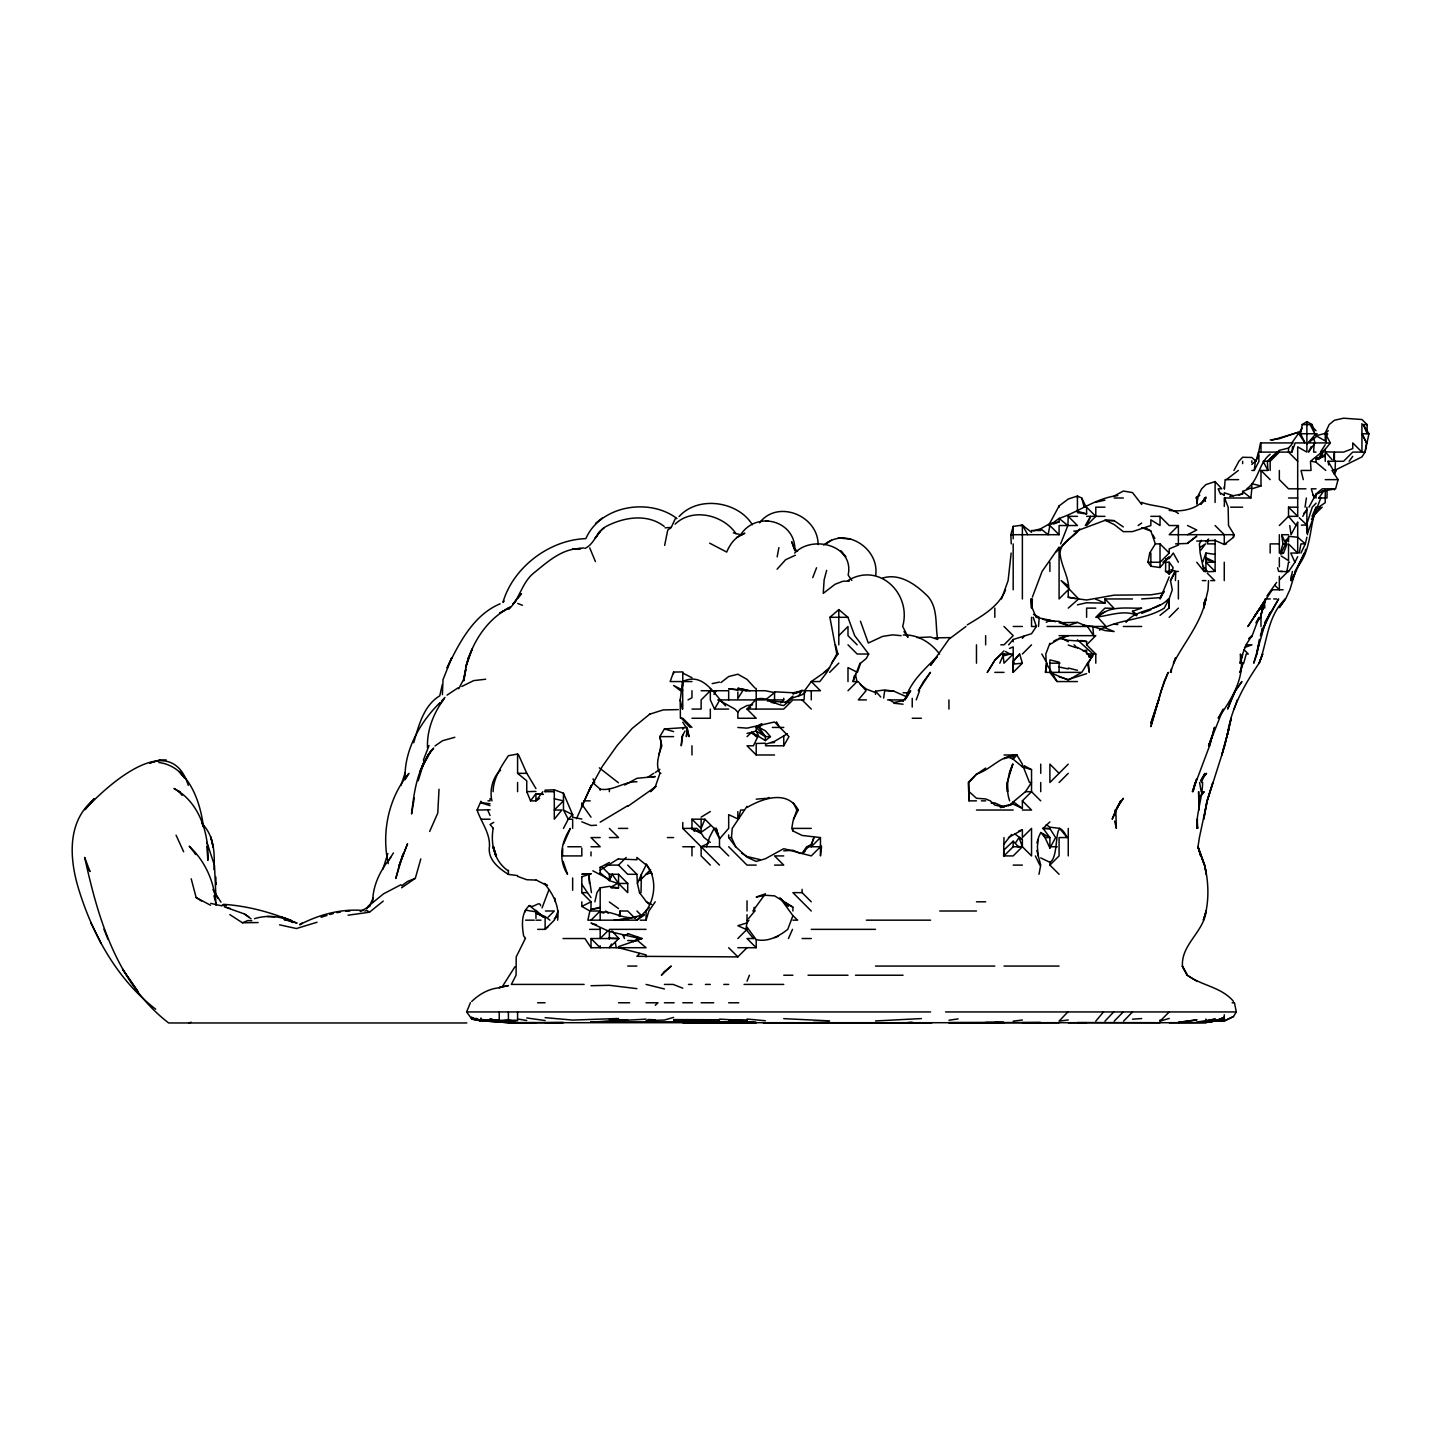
<?xml version="1.0" encoding="UTF-8"?>
<svg xmlns="http://www.w3.org/2000/svg" width="1441" height="1441" viewBox="0 0 1441 1441"><rect width="100%" height="100%" fill="white"/><g stroke="black" fill="none" stroke-linecap="round" stroke-linejoin="round"><path stroke-width="1.5" d="M471.693 1016.968L471.693 1019.165L480.88 1020.84L486.374 1020.804L471.693 1018.823L480.88 1020.804L517.589 1020.21M471.693 1018.823L480.88 1020.75L499.234 1021.129L480.88 1019.544L504.026 1021.129L499.234 1020.39L499.234 1011.942M1049.895 672.371L1049.895 659.888L1059.081 662.158L1059.081 672.371M1049.895 571.411L1049.895 562.242M1077.436 497.992L1077.436 496.028L1068.249 499.036L1059.081 505.935L1048.562 525.533M1150.855 516.346L1160.023 516.346L1160.023 525.533L1150.855 519.841L1150.855 525.533L1132.5 531.603L1123.314 531.675L1114.145 524.506L1104.959 520.165L1114.145 520.651L1123.314 526.938M1145.343 527.73L1150.855 531.009L1155.358 543.887L1149.684 553.056L1147.919 562.242L1160.023 562.242L1169.209 553.056L1169.209 548.877L1178.378 545.094L1178.378 543.887L1178.378 525.533L1169.209 525.533L1160.023 516.346M1215.105 1020.354L1215.105 1019.075L1196.75 1022.119L1224.274 1020.624M1224.274 562.242L1224.274 580.597M1224.274 506.421L1224.598 497.992L1228.146 507.178L1228.525 525.533L1234.162 534.701L1233.46 537.367L1224.274 544.482L1224.274 534.701L1215.105 525.533M1224.274 488.823L1224.274 486.716M1288.524 570.978L1279.338 580.075L1279.338 576.31M1288.524 541.816L1288.524 536.286L1297.693 537.241L1305.33 543.887L1300.971 553.056M1291.929 444.206L1288.524 448.079L1288.524 452.096L1297.693 461.282M1297.693 522.308L1297.693 553.056L1290.776 553.056L1294.919 562.242L1288.524 571.663L1279.338 571.411M1306.879 533.026L1306.879 507.178M1316.047 430.697L1310.139 424.573L1314.75 433.741L1312.157 424.573L1306.879 421.691L1306.879 452.096L1297.693 446.872L1297.693 516.346L1288.524 516.346L1279.338 525.533M1307.455 534.701L1307.455 525.533L1299.224 517.769M1367.113 433.741L1367.131 424.573L1361.943 419.529L1343.588 418.196L1334.402 420.268L1329.178 424.573L1324.873 433.741L1327.755 433.741L1326.08 436.479M1160.023 615.343L1169.029 608.12L1169.083 598.952L1172.308 589.765L1170.488 580.597L1174.811 571.411M1327.053 490.642L1326.999 497.992L1318.515 497.992M976.476 800.854L969.054 800.854L968.298 782.499L976.476 774.051C990.904 769.728 1000.216 755.48 1016.842 754.976L1022.371 764.144L1022.371 766.864L1031.54 769.656L1031.54 791.685L1040.726 800.854M372.787 902.102C372.517 885.603 380.514 870.004 390.763 857.467M1165.535 571.411L1165.733 562.242L1169.209 562.242L1173.136 567.61L1171.983 571.411L1169.209 574.058L1165.535 571.411L1171.983 571.411M1224.508 501.666L1224.598 497.992M562.53 855.918L562.71 848.587M1169.029 608.12L1169.353 598.952M1175.442 580.597L1175.748 571.411L1170.849 569.753M1335.429 461.282L1335.05 470.45L1331.97 470.45L1338.077 479.637L1335.591 488.823L1321.559 491.345M1060.648 543.887L1067.853 525.533L1068.249 516.346L1077.436 516.346M1202.605 782.499C1202.424 797.882 1196.408 812.544 1196.769 828.395L1197.471 819.209M1171.263 672.371L1171.443 668.696M1198.534 791.685L1199.002 810.04L1198.696 791.685M1208.531 580.597L1208.062 589.765L1203.811 608.12L1205.378 598.952M439.019 789.272L437.776 813.048L429.67 831.457M827.674 670.083L811.265 681.593L804.564 690.725L804.078 699.912L792.91 699.912L783.742 709.08L747.032 709.08L756.201 699.227C766.576 695.931 773.997 704.559 783.742 705.55L792.91 697.786L802.097 694.76L805.321 692.076M215.844 894.879L214.511 865.591L206.946 842.409M1031.9 608.12L1032.404 598.952M427.509 747.915C426.734 730.227 433.525 713.061 444.008 699.029M1306.645 528.829L1306.879 524.902L1301.367 525.154M1314.156 442.927L1313.634 452.096L1316.047 452.096M213.988 869.68C214.871 854.153 214.295 836.302 202.749 824.468M646.072 865.104L641.407 874.291L641.011 892.645L639.516 892.645L637.408 883.459L636.904 874.291L627.718 865.104M1321.865 455.77L1322.081 452.096M557.577 920.169C559.829 906.695 552.912 893.348 544.23 883.459L547.58 885.332M985.644 768.071L976.476 774.321L968.856 782.499L969.054 800.854M1224.454 488.823L1225.12 479.637L1238.63 479.637M1081.002 672.371L1045.482 672.371L1046.184 663.184L1057.1 681.557L1077.436 681.557M493.182 828.395C490.372 843.94 494.461 861.898 508.403 870.922M805.159 851.253L802.097 853.522L808.509 846.75L820.451 846.75L811.265 855.918L783.742 848.677L765.387 858.746L756.201 861.43L747.032 857.179L735.685 846.75L731.488 837.563L732.226 828.395L747.032 806.312M747.249 920.169L745.988 929.355L753.427 938.523M1038.475 626.475L1039.267 617.306L1033.467 614.298M1114.577 815.552L1115.082 810.04M1264.027 602.626L1260.983 615.055L1265.612 598.952L1260.983 609.453L1265.991 598.952L1253.814 617.306L1266.027 598.952L1247.888 626.475L1272.277 589.765M1291.478 575.085L1290.956 580.597L1292.379 571.411M725.616 705.874C713.853 694.04 703.352 671.704 682.584 681.557L680.206 699.912L680.404 718.266L682.782 718.266L691.968 727.435M1226.003 497.992L1250.86 497.992L1251.815 488.823L1260.983 485.995L1260.983 470.45L1267.936 470.45L1267.36 461.282L1279.338 450.312L1288.524 448.079M1333.646 459.445L1334.402 452.096L1343.588 452.096L1352.757 448.601L1352.757 442.927L1361.943 452.096L1361.943 423.6M493.092 791.685C493.326 778.176 501.162 766.522 508.403 755.696L517.589 754.039L518.616 754.976L526.812 773.331L535.944 788.569M1251.815 470.45L1254.228 470.45L1255.381 461.282L1258.75 455.842M1254.228 470.45L1258.948 461.282L1258.623 452.096L1291.911 452.096L1292.595 446.602M1260.371 635.661L1270.169 612.389L1264.225 626.475L1253.76 663.184L1256.858 654.016L1258.083 644.829M664.643 545.382L667.741 530.09L671.236 527.424L675.325 518.598L676.892 518.49C649.441 497.505 600.357 505.377 585.857 538.628C549.507 539.781 513.086 567.304 502.945 602.356L504.17 601.149M682.782 734.658L681.251 745.79L681.971 736.621L685.015 731.055M883.639 698.074L884.702 690.725L893.87 691.176L906.731 696.886M1262.064 628.312L1260.983 635.661L1263.631 626.475L1278.617 598.952L1264.568 622.782M1305.042 507.178L1306.375 497.992M1233.46 1001.351C1221.482 987.031 1201.704 985.716 1187.276 975.233L1182.467 966.064C1180.954 944.594 1203.919 931.895 1206.099 911C1209.035 895.834 1208.224 880.073 1204.586 865.104L1206.279 874.291L1204.748 865.104L1197.903 846.75L1200.677 855.918L1197.993 846.75L1199.398 837.563L1207.198 800.854L1212.872 782.499L1206.964 800.854M687.249 727.435L664.427 728.948L659.762 736.621C664.337 748.96 652.881 761.262 659.96 773.331L655.259 786.84L650.575 791.685L655.259 787.182M1207.972 540.213L1207.378 543.887L1215.105 543.887M1328.674 464.957L1328.098 461.282L1343.588 461.282L1352.757 452.096L1365.059 452.096L1368.95 433.741L1361.943 433.741L1366.554 442.927L1365.059 452.096L1361.943 456.923L1334.402 470.505M525.497 938.379L523.623 935.857C521.948 925.626 520.849 913.09 529.333 905.56C532.99 909.145 539.835 900.013 540.645 905.723M414.342 797.738L411.586 813.967C414.053 790.965 417.764 766.018 433.669 748.113L428.031 755.012L421.781 767.945L431.165 750.671L428.391 754.508M1011.168 553.056L1008.106 580.597L1001.531 598.952M1045.482 672.371L1047.031 663.184L1041.807 654.016M619.162 916.404L620.116 911L627.718 911L635.373 918.638M1196.75 504.152L1197.831 497.992L1195.904 497.992L1196.75 496.821M1305.582 549.381L1304.934 553.056L1294.991 571.411M1286.885 571.411L1288.524 562.242L1289.569 562.242M1306.879 421.691L1302.214 424.573L1300.557 433.741L1305.024 442.927L1295.171 442.927L1291.911 452.096M1299.242 553.056L1300.917 543.887L1305.33 543.887L1306.879 537.187M777.167 556.856L778.897 547.544M1007.259 782.499L1007.511 791.685L1007.259 782.499L1012.753 764.144C1007.691 775.582 1005.458 788.803 1009.637 800.854M1038.979 874.291L1040.726 865.104L1036.8 850.424M1003.999 837.563L1003.62 855.918L1013.185 855.918L1022.371 846.75L1022.371 839.527L1014.95 834.033M1204.334 602.626L1205.883 598.952C1201.308 622.764 1184.502 642.038 1173.496 663.184L1175.55 657.69M847.992 690.725L857.161 681.557L853.09 681.557L854.189 676.045M793.216 802.691L796.855 810.04L792.91 821.55L791.775 828.395L792.91 830.935L802.097 835.456L820.451 837.563L820.451 855.918L821.568 846.75L820.451 845.11M1258.623 452.096L1260.515 442.927L1292.595 442.927M464.308 676.784L465.857 669.254L463.75 680.818C466.452 651.908 482.573 621.864 508.745 608.03L499.721 613.109L510.294 606.877M1256.858 654.016L1258.822 644.829M1049.895 865.104L1059.081 855.918L1059.081 837.563L1067.241 837.563C1052.326 810.022 1060.54 857.197 1049.895 862.312L1049.895 865.104L1059.081 874.291M1195.075 782.499L1193.004 791.685L1196.75 778.698L1192.373 791.685L1209.593 745.79L1214.511 727.435L1209.593 745.79M594.881 901.814L596.97 892.645L600.177 887.818L609.363 886.377L618.531 887.998L618.531 874.291L609.363 874.291L601.708 866.635M1206.531 802.691L1203.757 819.209L1207.27 800.854L1224.724 745.79L1231.208 718.266L1227.03 736.621C1230.668 709.314 1243.799 685.412 1259.146 663.184C1267.648 641.263 1267.071 616.568 1285.282 598.952L1279.338 607.58L1285.606 598.952L1289.875 589.765L1295.513 571.411L1291.748 580.597L1304.339 553.056L1297.693 566.691C1311.49 549.219 1309.509 527.064 1316.209 507.178M413.693 742.763C418.683 725.724 423.564 705.604 439.775 695.787L442.261 684.673M1203.541 501.666L1204.442 497.992L1205.433 501.396M1258.533 643.01L1259.452 639.336M400.976 785.399L405.191 772.682M1256.03 461.282L1258.479 452.096M826.666 570.366L824.144 579.786L823.243 593.368L835.06 584.271L843.021 581.209L849.271 581.137M1260.983 615.055L1265.342 598.952L1261.83 611.903M1334.402 474.359L1335.465 470.45M1011.24 543.887L1010.862 534.701L1013.185 526.379L1022.371 525.154L1031.54 532.305L1031.54 530.468L1040.726 530.522L1040.726 528.739L1049.895 523.569L1059.081 521.93L1059.081 518.418C1079.075 511.789 1096.475 497.865 1117.82 495.578M1175.892 657.69L1170.308 672.371M401.607 887.8L415.314 878.326L420.808 858.908M859.989 663.184L853.09 681.557M468.415 657.726L465.659 667.273L472.198 648.972L467.713 659.294M1240.323 672.371L1242.953 663.184L1239.764 672.371M1036.89 843.075L1037.97 839.401M1203.757 604.463L1204.838 600.789M706.666 846.75L709.386 837.563L714.088 828.395L716.249 828.395L719.491 838.95L719.491 846.75L728.678 855.918M1280.22 553.056L1282.958 543.887L1281.697 534.701L1288.524 534.701M382.856 869.283L387.827 853.576M640.236 920.169L646.072 920.169L648.882 911L655.259 901.814M418.214 780.752L422.897 765.621M747.032 733.379L751.626 732.352L757.822 736.621L753.427 745.79L747.032 745.79L756.201 754.976L774.556 754.976M1211.773 736.621L1208.639 745.79L1223.211 709.08L1218.185 718.266C1231.262 699.479 1245.402 678.207 1240.449 654.016L1240.449 663.184L1242.628 654.412L1239.926 663.184L1243.745 663.184L1246.231 654.016L1248.266 654.016L1244.033 649.639M658.735 754.976L661.851 745.79L659.762 736.621L673.613 736.621M999.784 663.184L1003.999 653.475M1203.956 604.463L1205.883 598.952M1202.695 562.242L1205.919 553.056L1215.105 554.371M1234.072 709.08L1237.315 699.912M811.265 844.93L813.931 837.563L811.265 844.93L806.6 846.75L802.097 853.522M682.782 685.844L682.782 671.92L673.613 672.064L670.155 681.557L691.968 681.557M916.224 699.912L919.574 690.725M549.003 889.565L542.05 907.92M1242.628 654.016L1246.015 644.829L1251.815 635.823M1201.452 782.499L1204.892 773.331L1200.641 780.662M1208.603 745.79L1212.043 736.621M1280.743 554.209L1283.517 553.056L1287.047 543.887M423.366 760.146L429.04 745.483M812.742 577.607L816.543 567.754M905.236 699.912C909.973 681.647 924.708 669.489 937.136 656.43M1009.33 773.331L1012.969 764.144M1320.767 497.992L1307.653 532.864M747.032 981.177L749.41 975.233M508.799 609.273C520.165 598.591 521.912 581.732 534.791 572.203C547.994 561.468 562.692 548.192 580.795 548.643L572.347 549.237L583.839 547.922M490.048 803.79L481.906 802.691L480.88 801.412L477.097 810.04C481.456 823.063 491.201 834.123 489.22 848.857C488.895 860.691 499.433 868.707 508.403 874.399L517.571 875.588M704.919 819.209L701.137 828.395L691.968 819.209L704.919 819.209L714.088 828.395L718.933 837.563L716.249 828.395M1289.749 525.533L1291.046 534.701L1297.693 522.218M369.833 905.164L373.255 897.797M576.508 818.722L591.422 785.255L581.534 806.726M558.153 911L554.299 920.169L545.112 929.355L537.655 929.355M1049.895 643.226L1045.824 654.016L1046.112 661.365M1251.815 636.634L1251.815 635.661L1248.753 638.723L1251.815 636.634L1259.056 617.306L1255.994 622.818M471.009 1017.958L466.614 1011.942L470.396 1002.774M637.408 883.459L641.407 874.291M563.467 844.174L570.402 828.395C561.179 842.138 557.973 859.665 567.538 874.291L563.107 861.43M1312.012 516.346L1316.029 507.178M1040.726 832.538L1045.067 837.563L1049.895 837.563L1043.086 828.395L1049.895 828.611L1055.623 837.563L1049.895 848.047L1049.895 837.563L1040.726 832.538L1038.493 837.563L1037.394 846.75L1038.24 855.918M788.443 938.523L792.514 929.355M804.564 690.725L820.451 690.725L811.265 681.593L819.839 681.557L826.9 672.371L836.789 654.016L829.89 617.306L838.806 609.597L847.92 617.306L854.693 635.661L868.689 654.016L866.347 658.393L860.637 663.184L857.395 672.371L847.992 667.579L847.992 681.557M612.209 874.291L609.363 880.613L617.901 883.459L627.718 883.459L627.718 892.645L618.531 883.459L612.209 874.291L609.363 879.442L592.845 870.814M1032.386 597.114L1042.077 571.411L1059.081 547.094M387.809 861.754L393.447 852.91M779.887 897.725L792.91 915.665L787.777 929.355C778.897 936.326 767.837 942.288 756.201 939.622L747.032 927.211M1308.968 507.178L1316.047 493.939L1322.208 488.823L1334.402 488.823L1334.402 489.904M1311.256 446.602L1308.518 452.096L1315.111 442.927L1313.273 437.416M1294.919 562.242L1297.693 556.694M1095.79 663.184L1095.79 654.016L1093.035 654.016L1088.423 663.184L1089.252 672.371L1087.559 663.184L1093.017 655.547M1281.229 553.056L1288.524 537.691L1285.3 540.789M1196.949 497.992L1201.65 488.823L1205.919 484.59L1215.105 481.582L1221.734 488.823L1218.149 488.823L1220.617 494.317M1005.584 589.765C998.883 606.697 982.06 615.937 967.289 624.872M458.742 688.78L464.524 677.612M588.649 791.289L602.446 766.216L617.09 745.555L632.077 728.516L649.981 713.979M1169.209 576.85L1160.059 598.952L1163.896 591.603M1169.083 598.952L1164.292 608.12C1144.748 620.296 1119.711 618.765 1099.465 630.077M563.467 828.395L568.258 819.209L572.653 814.453L572.653 817.263L581.822 819.064M1201.344 540.213L1199.398 543.887L1200.137 553.056L1204.082 571.411L1205.919 571.411M793.397 819.209L798.296 810.04C787.398 789.506 762.577 798.422 747.032 807.446M1233.946 470.45L1238.882 461.282L1242.628 457.265L1251.815 457.481L1256.048 461.282M646.072 911C655.745 897.401 656.844 877.227 646.072 863.952L652.179 874.291M765.387 745.79L783.742 745.79L788.984 736.621L774.556 721.995L747.032 728.137L737.846 727.471M728.678 709.08L714.538 709.08L719.491 700.434L734.874 709.08L737.846 712.178L737.846 718.266L756.201 718.266L747.032 709.08L750.707 707.225M1170.488 580.597L1175.748 571.411L1178.378 571.411M611.506 944.035L609.363 947.71L618.91 938.523L611.903 930.886M1085.289 525.533L1090.639 516.346L1086.604 525.533L1095.79 516.346L1095.79 507.178L1104.959 507.178M1318.101 459.445L1322.388 452.096M1302.79 516.346L1306.879 509.394M713.979 694.4L716.159 690.725M906.317 698.074L910.676 690.725L903.057 701.245M1320.028 507.178L1311.436 519.318M1276.618 582.434L1266.963 595.89M1163.878 591.35L1160.023 597.655L1141.668 598.952M1334.402 473.675L1336.383 470.45M1205.919 1019.003L1205.919 1021.039L1224.274 1021.021L1233.46 1016.553L1236.288 1011.942L1234.469 1002.774M664.193 526.379C647.099 513.176 623.395 517.211 605.544 526.74C596.34 531.873 594.683 544.014 584.974 548.409M1087.559 663.184L1081.831 672.371L1068.249 680.062L1049.895 672.479L1057.1 681.557M742.745 690.725L737.846 698.543L737.846 691.932M1293.063 442.927L1291.802 442.927L1302.268 428.247M502.405 986.509L514.887 966.821M720.932 682.584L728.678 676.55L737.846 674.208L747.032 679.377L754.976 688.041M1320.46 452.096L1325.234 444.765M798.422 696.201L802.097 690.635L805.771 690.671M1008.592 805.807L1025.47 791.685L1031.54 782.499L1029.468 782.499L1023.146 766.414M1033.215 617.306L1036.349 626.475L1031.54 633.716L1013.185 639.498L1008.646 644.829M1015.527 842.859L1019.039 837.563L1020.264 837.563M1079.723 528.937C1074.031 537.943 1061.044 540.717 1060.018 553.056C1061.008 565.881 1069.078 576.976 1068.79 590.18M1003.999 844.066L1011.6 834.429M1256.444 622.818L1260.173 617.306M524.848 912.135L525.028 911M1318.263 459.445L1323.288 452.096M831.601 663.184L837.923 654.016L835.474 644.829M1318.875 497.992L1323.955 490.679M1117.441 806.69L1123.314 798.296L1115.802 810.04L1112.182 819.209L1120.684 800.854L1115.802 810.04L1116.343 828.395L1114.65 821.046M682.782 729.218L684.043 727.435M1201.019 503.792L1205.919 497.019M366.446 908.767L369.112 905.326M1088.928 657.15L1091.233 654.016L1086.604 654.016L1086.604 650.215L1082.93 650.792M1200.965 549.994L1205.487 543.887L1200.245 547.274M1349.1 461.282L1352.757 456.347M530.54 800.854L535.944 793.613L543.275 794.387L535.944 793.739L535.944 800.854L530.54 800.854L526.758 791.649L526.758 780.824L517.589 773.331L517.589 754.039M1306.321 525.533L1312.265 507.178L1316.047 503.251M542.861 791.685L535.944 800.854L539.618 798.35M1200.749 780.968L1206.567 773.331L1202.406 777.924M646.072 929.355L609.363 929.355L609.363 938.83L609.363 937.731M937.244 656.772L930.58 665.274L948.935 639.21L965.938 626.475M1199.29 797.81L1204.136 791.685L1199.2 797.81M84.947 809.572L94.241 798.692L84.947 809.572C106.742 785.795 170.164 727.885 188.285 785.327M737.846 712.178L740.332 709.08L747.032 705.532L752.544 704.883M1201.037 504.116L1205.955 497.992C1197.093 509.285 1182.755 512.041 1169.209 510.402M1303.276 479.637L1301.043 470.45L1311.058 470.45L1310.463 461.282L1325.234 449.286L1330.367 442.927L1325.234 433.399L1316.047 435.722L1325.234 440.946L1325.234 433.399M1126.033 622.332C1135.958 608.732 1156.943 611.668 1168.417 598.952M748.509 918.638L754.796 911L754.057 907.326M517.841 598.087L521.498 593.638L512.78 604.157L515.932 601.113M1095.79 1021.129L1103.482 1011.942M1022.371 638.291L1024.587 635.661M1003.999 754.976L1016.842 754.976L1013.185 759.227L1007.673 756.867M1019.634 654.016L1013.185 661.509L1013.185 672.371L1022.371 663.184L1019.634 654.016L1013.185 661.257L1013.185 672.371M719.491 838.95L728.678 828.395L728.678 814.633L738.44 819.209L740.62 810.04L743.628 810.04M1316.047 433.741L1306.879 444.008L1316.047 436.893M368.175 906.371L383.486 893.852L400.94 884.72M777.095 569.213L785.579 559.756L795.378 555.217M441.919 700.758L444.981 697.408M439.001 704.667L443.126 700.2M581.822 901.814L581.822 906.407L589.873 911L587.856 920.169L636.904 920.169L649.134 907.56M1205.919 541.888L1208.603 539.006M92.584 800.602C66.538 822.865 69.654 860.223 78.859 889.745C92.908 935.299 117.442 979.754 155.7 1009.186M1104.959 1021.183L1113.713 1011.942M1067.835 1011.942L1059.081 1021.129L1068.249 1019.958M736.585 537.529L744.871 533.224C735.973 536.214 730.173 543.581 726.714 552.083L709.656 543.149M1123.584 1021.129L1132.5 1011.942M1246.807 488.823C1259.002 480.159 1258.659 463.047 1270.169 454.239M740.566 534.863C756.543 510.168 795.936 520.381 794.91 550.768L791.757 541.762L794.243 548.535L797.557 551.399M639.948 880.451L650.666 869.788M1003.999 650.864L994.83 660.212L987.337 672.371L994.83 660.212L1001.513 654.016M1114.145 1021.183L1123.241 1011.942M829.151 1022.353L813.499 1022.426M1160.023 1019.976L1160.095 1021.129L1169.209 1011.942M639.75 953.456L636.904 956.32L737.846 956.878L747.032 947.71M500.549 770.269C492.156 777.528 489.472 791.469 491.957 800.854M548.174 917.106L554.299 911L545.473 911M838.806 635.661L847.992 626.475L847.992 635.661L857.161 644.829M606.085 865.104L618.531 865.104L626.187 857.449M780.68 702.956L783.742 699.912L783.742 698.201M829.638 672.371L838.806 663.184M591.008 920.169L600.177 911L591.008 911L591.008 901.814L581.822 892.645L581.822 876.903M646.072 874.453L649.134 871.229M607.832 930.886L600.177 938.523L600.177 928.364M811.265 846.75L820.451 837.563M737.846 938.523L747.032 929.355M1022.371 654.016L1031.54 644.829M1178.378 525.533L1169.209 534.701L1234.162 534.701M1095.79 654.016L1086.604 644.829L1095.79 635.661L1059.081 635.661M1267.936 470.45L1263.109 461.282L1270.169 461.282L1279.338 452.096M1325.234 433.741L1328.296 430.697M1169.209 617.306L1178.378 608.12M1000.342 806.78L1013.185 804.096L1022.371 808.455L1022.371 800.854L1031.54 791.685L1025.47 791.685M1068.249 764.144L1049.895 782.499L1049.895 764.144L1059.081 773.331M1059.081 782.499L1068.249 773.331M1018.697 831.025L1022.371 829.818L1022.371 837.563L1031.54 828.395L1031.54 855.918L1022.371 846.75L1013.185 846.75L1003.999 855.918L1003.999 849.92L1013.185 841.202L1018.535 846.75M1257.921 620.369L1260.983 617.306M1147.919 562.242L1150.855 566.259L1160.023 567.52L1169.209 556.91L1162.941 562.242M679.107 516.544C697.984 495.344 737.954 501.108 752.328 524.722M1043.086 828.395L1049.895 821.874M1316.047 512.978L1322.208 507.178M759.551 522.831C777.672 499.018 818.146 515.626 818.11 544.626M1303.727 513.392L1306.879 510.456M762.235 724.499L759.101 727.435L756.201 727.435L765.387 736.621L765.387 740.584L758.939 736.621L756.201 730.983L756.201 726.75L761.713 723.652M747.032 736.621L751.626 732.352L756.201 730.983L765.387 736.621L770.449 736.621L765.387 730.821L759.101 727.435L765.387 736.621M655.259 1005.296L657.979 1002.774L646.072 1002.774M1270.169 458.742L1277.302 452.096M748.942 920.169L747.032 922.888L737.846 925.698L745.988 929.355M808.509 846.75L811.265 844.228M598.375 533.026L604.085 527.838M548.174 926.581L545.112 929.355L545.112 916.944M675.127 524.146C692.346 507.394 723.22 514.743 735.991 533.674M1199.777 495.236L1196.696 497.992L1196.75 503.269M1251.815 464.47L1255.381 461.282M624.728 785.057L636.904 778.32L655.259 776.555L651.584 777.329M1068.249 608.12L1078.625 598.952L1086.604 600.014L1114.145 595.151L1150.855 594.827L1163.698 592.737M439.937 702.686C419.763 722.517 403.822 750.797 405.101 779.671L408.92 773.385C388.368 797.81 381.397 832.736 388.223 863.627M1226.345 479.637L1238.359 470.45M471.693 1001.495C479.385 994.038 489.31 988.382 500.153 987.733M1056.181 551.813L1077.436 530.972L1073.761 531.117M1285.3 541.132L1288.524 538.376M785.273 702.614L792.91 696.093M554.299 918.908L557.361 916.314M824 672.371L829.638 667.615M447.034 695.12L458.04 687.843M348.074 915.215L369.454 912.225L383.252 901.075M595.529 523.407L602.284 518.021M774.556 699.912L774.556 692.653L765.387 699.912L717.708 699.912M765.387 740.584L770.449 736.621M656.105 786.444L627.718 806.402M1132.5 598.952L1104.959 598.952L1114.145 608.372L1104.959 608.12L1095.79 617.306L1097.772 617.306C1109.246 605.004 1126.7 608.642 1141.668 608.12L1132.5 611.272L1136.373 615.793M1013.185 664.139L1022.371 663.184M1187.564 543.095L1196.75 536.142L1187.564 543.455L1175.604 543.887M401.715 885.765L407.479 881.478L415.314 878.326M1050.993 524.344L1059.081 518.418L1067.853 525.533M794.657 553.092C812.4 534.503 854.459 545.238 848.155 575.049L851.847 580.489M655.259 772.556L659.834 769.296M682.782 822.469L682.782 828.395L696.868 828.395L701.137 832.322L710.323 825.837M1138.102 525.533L1141.668 523.047M435.002 745.97L442.531 740.728L454.834 737.288M636.904 920.169L644.235 915.125M647.603 777.438L653.692 773.331M600.177 870.112L618.531 858.692M765.387 744.331L774.556 741.322L787.416 733.757M831.493 540.177L825.567 543.941C846.858 527.028 879.46 549.093 875.696 575.211M461.804 686.474L473.693 680.602L485.671 679.233M1325.234 454.708L1317.885 459.373L1325.234 454.924L1316.047 458.778L1325.234 456.149M360.196 911.541L369.995 906.155M701.137 817.155L710.323 811.517M633.229 941.766L638.039 938.523L636.904 936.704L627.718 933.552M1022.371 829.818L1008.412 837.563M1099.465 615.109L1104.959 611.777M1049.895 644.451L1059.081 638.957L1068.249 635.661L1059.081 638.273L1068.249 640.326L1086.604 641.497L1086.604 644.829M823.586 545.004L828.395 542.176M600.177 822.163L627.718 805.699M493.723 822.379L490.048 824.486L493.38 828.395M1046.22 622.296L1049.895 620.206L1055.406 621.683M299.656 924.672L302.322 923.195L299.854 924.618C319.037 914.585 341.769 908.406 363.474 910.55M608.732 938.523L618.91 938.523L609.363 938.181M688.005 699.912L691.968 697.75L691.968 690.725M1114.145 496.028L1123.314 491.039L1132.5 492.588L1141.668 504.422L1141.668 502.405C1153.845 506.926 1167.066 505.593 1178.378 513.5M611.002 887.044L617.577 883.459M600.177 867.41L609.363 862.438M1053.569 641.245L1057.244 639.264M636.904 936.596L642.02 938.523L618.531 946.629L618.531 947.71L646.072 954.897L646.072 956.878M1316.047 508.961L1325.234 502.693L1325.234 490.642M1187.564 534.701L1196.75 530.018L1187.564 525.533M581.822 906.407L591.008 901.814M624.043 935.857L627.718 934.092M1316.047 494.461L1325.234 490.066M1224.274 1020.948L1233.46 1016.553M710.323 865.104L701.137 855.918L701.137 846.75L708.486 843.273M1152.872 608.12L1160.023 604.788M1016.842 754.976L1003.999 758.723M649.513 714.25L663.148 709.927L678.315 709.602M500.135 603.797C473.387 614.965 459.121 643.1 447.088 667.885L451.808 657.582L443.035 679.594L442.387 694.616M1009.511 648.432L1013.185 646.901L1013.185 661.509L1014.428 663.184M1238.954 495.128L1242.628 493.849L1242.628 491.417L1251.815 487.688L1251.815 483.69L1260.983 485.995M229.839 914.603L242.412 922.762L247.852 920.565L251.815 920.763M802.097 690.239L792.91 693.841L800.259 691.86M765.387 798.908L769.062 797.467M636.904 781.779C624.025 781.346 613.254 791.361 600.177 789.164L592.593 782.499M1141.668 613.344L1150.855 609.831M848.083 580.471C879.334 561.666 911.865 594.034 902.678 626.403L908.01 637.084M1053.263 524.092L1059.081 521.93M774.556 937.677L778.23 936.344M1244.52 647.513L1252.031 644.829L1246.393 644.829M189.077 1022.966L191.185 1022.209M1077.436 622.404L1059.081 622.674L1068.249 625.574L1077.436 622.404L1087.451 626.475L1093.593 635.661L1092.818 626.475L1082.93 625.142M254.481 918.674C266.819 914.837 281.716 915.828 292.865 922.582M1059.081 676.838L1068.249 679.522L1086.604 673.649M364.861 911.09L366.879 910.424L369.454 912.225M581.822 876.74L591.008 873.786L581.822 874.219L591.008 873.876M627.718 918.872L614.208 920.169L627.718 918.872L644.235 914.441M1272.007 440.171L1297.693 432.498M321.055 917.269L326.981 915.431M317.038 922.24L296.414 928.544L279.554 924.834M646.072 874.291L651.584 872.652M1160.095 1021.129L1169.209 1018.445M1033.377 530.882L1040.726 528.739L1048.129 534.701L1049.895 525.533L1059.081 534.701L1059.081 525.533L1077.436 525.533L1068.249 516.346M160.401 759.947L149.738 763.028L160.401 759.947L166.165 759.929M1077.436 530.666L1104.959 520.363L1114.145 520.651M673.613 1017.382L664.427 1020.03L646.072 1020.678M642.02 938.523L636.904 939.964L646.072 947.71L591.008 947.71L584.92 938.523L563.053 938.523M1003.999 655.763L1010.267 654.016M329.701 914.495L333.285 913.576M1020.264 525.533L1023.434 525.533M1077.436 604.842L1086.604 602.752L1104.959 603.149L1104.959 598.952M1095.79 502.207L1104.959 500.153M600.177 907.344L591.008 909.379L600.177 908.01M1205.919 1021.039L1215.105 1019.075M882.45 578.129C898.211 573.086 913.54 582.885 924.618 593.278C938.938 605.076 934.813 623.701 937.713 639.498M712.16 683.61L719.491 682.097M1097.628 616.982C1110.2 615.271 1123.836 610.011 1136.174 614.929M903.057 700.74L893.87 702.506L889.511 699.912M1229.785 496.461L1242.628 493.849M1207.756 1022.083L1213.268 1021.111M486.374 1020.138L480.88 1020.876L471.693 1017.958L480.88 1020.84L490.048 1020.156L480.88 1020.714L508.403 1022.696L1196.75 1022.714L1205.919 1022.606L1224.274 1018.913L1224.274 1014.734M336.87 912.657L340.454 912.099M1207.756 1022.119L1215.105 1020.967L1207.756 1021.093L1215.105 1021.039L1224.274 1017.292L1215.105 1021.093L1205.919 1021.957L1224.274 1020.426L1216.925 1020.858M1215.105 1020.967L1205.919 1022.408L1224.274 1018.913L1224.274 1020.985M917.215 637.588L930.436 636.994L937.082 639.246M800.259 691.644L792.91 692.761L774.556 691.788M1301.367 431.147L1279.338 438.694L1270.169 439.937M948.935 1020.246L958.121 1018.877M875.516 694.382L875.516 691.194L884.702 689.951L893.87 691.176M1000.342 807.626L1013.185 804.096L1013.185 801.7L1022.371 808.455M646.072 1019.129L618.531 1020.732M1196.75 541.077L1215.105 540.447L1224.274 544.482M1013.185 1021.147L1022.371 1019.994M921.411 1018.571L875.516 1020.948M636.904 916.782C624.151 920.763 612.965 910.244 600.177 912.153L603.851 913.072M545.112 1017.652L572.653 1020.084L618.531 1018.481M480.88 801.412L481.906 802.691M525.551 910.19L535.944 911.793L545.112 917.485L535.944 913.018L545.112 916.53L549.904 920.169M756.201 799.179L765.387 798.386M770.899 742.799L774.556 742.511M765.711 521.03L768.269 520.849M935.137 637.877L950.267 637.606M991.156 803.159L994.83 802.889L1003.999 807.122L994.83 805.105L990.309 800.854L985.644 798.944L976.476 798.278L969.163 791.685M490.048 1020.156L480.88 1020.84L472.414 1017.796M1132.5 1019.183L1141.668 1018.535M665.021 527.82L671.236 527.424M783.742 850.856L792.91 850.262L800.259 853.45M591.008 985.716L609.363 985.302L636.904 988.652M912.837 1022.371L902.588 1022.966L911.342 1022.426M596.52 825.207L591.008 825.513L581.822 821.802M345.822 911.252L349.947 911.018M499.234 1020.354L490.048 1020.858L517.589 1020.732M673.613 1020.786L719.491 1020.624M490.048 809.806L477.097 810.04M621.918 1020.948L591.008 1021.903L719.491 1021.813M1207.756 571.753L1215.105 571.411L1215.105 539.745M1165.697 558.712L1169.209 558.55L1173.298 553.056L1178.378 562.242M728.678 1020.12L747.032 1020.156M563.467 793.234L563.467 810.04L572.653 814.741L563.467 793.234L554.299 789.794L545.112 790.154L545.112 791.685M618.531 859.016L636.904 859.737L636.904 857.485L646.072 864.888M765.387 743.232L756.201 743.484L756.201 754.976M526.758 791.649L535.944 791.397M796.315 1022.966L798.512 1022.894M747.032 1020.66L719.491 1019.129M242.412 922.762L258.173 922.546M1205.919 1022.606L1169.209 1022.732M710.323 1022.389L682.782 1022.66L747.032 1022.624L710.323 1022.389L737.846 1022.534M1003.999 1022.678L948.935 1022.678L1003.999 1022.606L985.644 1022.588L1003.999 1022.606L994.83 1022.426M490.048 1019.075L499.234 1020.84L508.403 1020.084L514.833 1021.129L499.234 1020.84L490.048 1019.075L490.048 1020.39L480.88 1020.732L508.403 1022.714L563.467 1022.552L545.112 1022.696M1022.371 1022.624L1040.726 1022.552L948.935 1022.678M1068.249 1022.75L1086.604 1022.678M508.403 1022.696L535.944 1022.696M1040.726 1022.75L1059.081 1022.732M1302.214 424.573L1312.157 424.573M1366.356 431.904L1363.33 424.573L1367.131 424.573M1297.693 433.741L1317.2 433.741M1309.473 442.927L1330.367 442.927M1366.554 442.927L1361.943 433.741M1325.234 479.637L1338.077 479.637M1305.942 488.823L1288.524 488.823L1279.338 479.637L1279.338 470.45M1316.047 488.823L1311.292 488.823L1314.066 497.992M1114.145 497.992L1123.314 497.992M1224.274 497.992L1225.246 497.992M1288.524 497.992L1297.693 497.992M1230.596 507.178L1242.628 507.178M1296.324 525.533L1288.524 516.346L1288.524 507.178L1297.693 507.178M1086.604 516.346L1104.959 516.346M1010.862 534.701L1059.081 534.701M1155.358 543.887L1160.023 543.887L1169.209 553.056M1224.274 543.887L1226.507 543.887M1279.338 543.887L1270.169 543.887L1270.169 553.056M1282.958 543.887L1285.822 543.887L1281.697 534.701M1149.684 553.056L1150.855 553.056L1150.855 566.259M1280.833 553.056L1283.517 553.056M1205.919 557.631L1215.105 562.242L1205.919 562.242L1215.105 571.411M1280.473 571.411L1282.22 571.411M1202.37 580.597L1205.919 580.597M1210.71 580.597L1214.727 580.597L1207.396 573.302M1271.953 589.765L1283.102 589.765M1265.774 598.952L1270.278 598.952M1273.682 598.952L1276.672 598.952M1095.79 608.12L1086.604 608.12L1086.604 617.306M829.89 617.306L847.92 617.306M1013.185 626.475L1022.371 626.475M1036.349 626.475L1031.54 626.475L1031.54 617.306M1047.085 626.475L1106.112 626.475L1097.772 617.306M1123.314 626.475L1141.668 626.475M1000.811 644.829L1003.999 644.829L1013.185 635.661L1003.999 626.475M836.789 654.016L837.923 654.016M868.689 654.016L857.161 654.016L847.992 644.829M1003.999 654.016L1009.511 654.016M1049.895 663.184L1060 663.184M994.83 672.371L1003.999 672.371M680.512 690.725L673.613 685.484L682.782 690.149M701.137 690.725L728.678 690.725L728.678 699.912M767.224 699.912L783.742 699.912M866.347 699.912L858.332 699.912L866.041 690.725L858.206 681.557M887.566 699.912L903.057 699.912M691.968 709.08L701.137 709.08L701.137 699.912L710.323 690.725L710.323 699.912L714.538 709.08M691.968 718.266L710.323 718.266L710.323 709.08M912.225 718.266L921.411 718.266M772.376 727.435L783.742 727.435M757.822 736.621L756.201 736.621L751.626 732.352M517.589 773.331L526.812 773.331M659.96 773.331L660.933 773.331M544.914 791.685L554.299 791.685M1202.875 791.685L1201.182 791.685L1199.578 782.499M487.977 800.854L490.048 800.854L490.048 798.62M583.929 800.854L590.216 800.854M981.411 800.854L985.644 800.854M796.855 810.04L798.296 810.04M976.476 810.04L1013.185 810.04M1022.371 810.04L1031.54 810.04L1022.371 800.854M481.51 819.209L490.048 819.209M618.531 828.395L627.718 828.395M811.265 828.395L792.91 828.395L792.91 830.935M600.177 837.563L591.008 837.563L600.177 846.75L591.008 846.75M609.363 837.563L618.531 837.563L609.363 828.395M667.381 837.563L673.613 837.563M728.678 834.915L728.678 837.563L731.488 837.563M567.79 846.75L581.083 846.75M682.782 846.75L694.616 846.75M701.137 846.75L719.491 846.75M1049.895 846.75L1057.244 846.75M562.098 855.918L581.822 855.918L581.822 848.101M783.742 855.918L774.556 855.918L783.742 865.104L774.556 865.104M756.201 865.104L747.032 865.104L728.678 846.75M1013.185 865.104L1022.371 865.104M636.904 874.291L627.718 874.291L618.531 865.104M581.822 892.645L587.442 892.645L591.008 897.581M811.265 901.814L802.097 892.645L792.91 892.645L811.265 911M976.476 901.814L985.644 901.814M754.796 911L752.886 911L765.387 893.78L756.201 897.077L765.387 895.275L774.556 895.87L792.91 907.164L792.91 911M939.766 911L976.476 911M525.641 920.169L534.269 920.169M535.944 920.169L540.987 920.169M792.91 920.169L797.63 920.169L792.91 915.665M866.347 920.169L930.58 920.169M589.621 929.355L600.177 929.355M811.265 929.355L875.516 929.355M525.335 938.523L516.22 956.878L516.076 975.233L511.339 984.419L584.127 984.419M591.008 947.71L591.008 938.523L609.363 938.523M754.364 938.523L747.032 938.523L756.201 947.71L737.846 947.71M802.097 938.523L811.265 938.523M627.718 966.064L636.904 966.064M875.516 966.064L994.83 966.064M1003.999 966.064L1059.081 966.064M783.742 975.233L792.91 975.233M808.041 975.233L847.992 975.233M855.468 975.233L903.057 975.233M664.427 984.419L673.127 984.419L682.782 988.184M688.474 984.419L691.968 984.419M705.406 984.419L710.323 984.419M723.796 984.419L728.678 984.419M744.06 984.419L783.742 984.419M537.637 1002.774L545.112 1002.774M618.531 1002.774L629.663 1002.774M664.427 1002.774L674.1 1002.774M682.782 1002.774L692.455 1002.774M701.137 1002.774L713.691 1002.774M728.678 1002.774L738.747 1002.774M1232.145 1002.774L1233.874 1002.774M466.614 1011.942L930.58 1011.942M945.566 1011.942L1236.288 1011.942M1077.436 1022.57L1160.023 1022.732M466.794 1022.966L168.651 1022.966C116.775 983.104 98.042 918.331 84.677 857.395L89.972 871.589L88.964 869.373M763.244 1022.966L931.715 1022.966M719.491 1019.76L673.613 1019.598M691.968 1022.642L737.846 1022.696M611.2 887.944L618.531 887.998M701.137 1021.777L756.201 1022.498L728.678 1022.173M627.718 940.559L636.904 940.685M829.638 1020.876L783.742 1018.643M903.057 692.761L909.163 692.887M737.846 1022.317L756.201 1022.66L700.308 1021.291M609.363 1019.508L627.718 1019.922M903.255 635.013C917.791 634.202 931.066 642.794 939.604 654.052M1042.545 828.431L1049.895 828.611M535.944 880.073L526.758 879.731L517.589 876.362M647.91 1019.526L655.259 1019.814M1016.86 846.515L1022.371 846.75L1019.039 837.563L1022.371 839.527M767.224 700.956L788.839 702.415M223.517 904.336C248.518 905.975 273.196 912.837 296.107 922.852M765.387 1020.75L747.032 1019.039M274.727 916.908L267.125 916.476M545.112 1020.552L526.758 1017.94M901.111 635.679L892.645 634.851L882.558 636.418L868.311 643.046L860.457 621.233M850.82 539.204L838.374 537.907M893.87 703.244L903.057 704.199M737.846 689.879L728.678 688.852L747.032 690.617M759.875 859.557L747.032 856.53L741.521 853.09M1059.982 828.395L1049.895 827.188L1046.22 824.63M745.195 690.725L765.387 690.725L774.556 692.653M1095.79 516.346L1086.604 507.178L1086.604 513.897L1077.436 512.69L1077.436 496.028L1081.705 497.992L1086.208 507.178L1084.154 507.178L1081.705 497.992M285.912 919.808L288.56 920.205L284.147 919.574L297.134 923.051M1114.145 624.061L1117.82 624.619M1009.511 756.111L1013.185 756.669L1013.185 759.227L1022.371 766.864M1059.081 547.544L1059.081 598.952L1068.249 589.765L1068.249 597.276L1078.625 598.952L1061.116 580.597L1068.249 585.785M526.758 1020.498L517.589 1018.985L517.589 1011.942M664.427 988.958L646.072 984.419M1068.249 668.048L1077.436 670.281M1081.11 640.488L1086.604 641.497M1068.249 597.276L1075.598 598.609M749.932 690.725L737.846 688.24L747.032 690.167M1059.081 666.985L1068.249 668.948M210.71 903.363L221.95 905.921M158.816 762.505C187.96 766.036 200.389 801.016 203.415 826.846L201.794 822.559L203.703 825.729M1092.818 626.475L1104.959 630.564L1114.145 631.554L1104.959 627.844M554.299 798.782L563.467 800.854L554.299 810.04L561.792 810.04L554.299 819.209L554.299 789.794M222.256 904.858L226.525 905.849M1311.724 461.282L1316.047 462.291L1325.81 470.45M733.343 532.936L741.809 534.989M770.899 702.253L774.556 703.172M1042.545 619.234L1049.895 621.071L1059.081 621.287L1068.249 625.574M224.238 906.803L244.376 913.936L251.076 918.872M227.57 907.722L230.272 908.478M664.427 728.948L673.613 731.614M1077.436 511.213L1086.604 513.897M1032.296 608.12L1036.079 617.306L1049.895 620.206M1205.919 559.378L1215.105 562.242M480.88 802.781L490.048 805.645M596.52 924.816L591.008 923.105L609.363 931.516L639.624 938.523M1233.46 495.812L1224.274 492.804L1224.274 495.506L1221.211 493.29M875.516 692.617L866.347 689.086L860.223 684.367M1068.249 645.01L1075.598 647.567M1141.668 527.64L1150.855 531.009M284.958 918.223L291.821 920.781L281.445 916.908M750.707 732.857L756.201 734.928M517.751 603.455L522.399 605.292M1095.79 599.15L1104.959 603.149M525.731 909.631L526.758 910.1M690.923 828.395L701.137 833.168L704.109 837.563L710.323 842.409M792.91 907.164L783.742 901.814L788.335 906.407M1040.726 857.899L1049.895 862.312M639.516 892.645L646.415 901.814L651.71 904.462M691.662 828.395L701.137 833.168M682.782 673.091L691.968 677.72M535.944 879.911L545.112 884.576M1092.53 656.538L1087.667 654.016L1089.882 657.078M191.185 878.794L196.156 897.545L210.458 905.2M1077.436 647.387L1086.604 652.323M1005.53 651.548L1010.087 654.016L1013.185 654.016L1003.999 663.184L1002.972 654.016M1024.191 765.693L1031.54 769.656M1060.918 637.679L1068.249 641.749M1187.258 975.233L1182.232 966.064L1187.276 975.233L1196.75 981.195M599.312 767.855L618.441 782.769M1281.175 555.956L1288.524 560.639L1288.524 543.887L1297.693 553.056M196.156 897.545L201.506 901.021M248.807 916.854L244.376 913.936M609.363 902.03L618.531 908.587M535.944 911.793L543.581 917.251M529.333 905.56L543.581 916.998M1132.5 611.272L1137.309 614.893M1202.695 565.899L1207.54 571.411M1242.628 491.417L1250.86 497.992M1093.035 654.016L1077.436 639.84M600.177 872.778L609.363 880.613L609.363 874.291M646.415 901.814L649.351 904.39M605.76 911L608.156 913.288M541.78 915.954L535.944 910.352L535.944 918.313M1312.985 494.929L1316.047 497.992L1316.047 494.317M1260.983 470.45L1270.169 479.637M1288.524 507.178L1297.693 516.346M1274.745 585.19L1279.338 589.765L1279.338 580.597M802.097 699.912L811.265 709.08M682.782 828.395L719.491 865.104M728.678 947.71L737.846 956.878M618.531 874.291L627.718 883.459M636.904 911L641.479 915.575M591.008 938.523L600.177 947.71L600.177 945.8M1074.103 644.829L1077.436 648.216M681.467 718.266L690.113 727.435M875.516 691.194L880.757 696.994M1332.078 459.697L1325.234 451.808L1334.402 452.096L1334.402 461.282M591.008 817.173L581.822 804.186M471.081 1018.048L480.88 1020.804L486.374 1020.48L480.88 1020.876L475.782 1018.355L480.88 1020.858L480.88 1017.994M1059.531 828.395L1067.241 837.563M182.142 795.414L178.18 790.623L180.323 792.586L174.001 788.479C199.11 801.772 209.197 833.42 207.882 860.331L206.856 846.606M781.076 898.752L783.598 901.814M183.385 776.591L179.224 771.511L184.682 778.23M1196.75 562.242L1204.082 571.411M692.13 828.395L694.508 831.457M728.678 837.563L735.685 846.75M194.679 852.73L195.994 854.603L189.221 846.227C204.262 860.115 213.646 880.073 215.484 900.391L215.033 896.464L216.222 904.894M1298.809 433.741L1305.024 442.927M682.782 722.283L686.258 727.435L689.014 736.621L687.645 729.272M903.993 631.536L907.668 637.03M581.822 884.252L587.442 892.645M710.323 688.618L711.71 690.725M212.89 889.529L220.941 902.138M1363.33 424.573L1368.95 433.741M1152.746 534.701L1154.871 538.376M1328.098 461.282L1333.393 470.45M1027.793 534.701L1022.371 525.154L1022.371 598.952M776.591 721.923L779.635 727.435M215.429 894.195L217.627 898.301M563.467 810.04L568.258 819.209L572.653 819.209L572.653 828.395M90.639 922.312L101.302 943.783M1035.358 855.918L1039.79 865.104M593.008 778.824L594.755 782.499M1043.338 833.907L1049.895 848.047M622.782 934.849L624.475 938.523M176.072 835.204L183.655 851.775M487.67 810.04L490.048 815.444M595.403 561.54L589.729 547.868M1198.011 846.75L1204.352 865.104L1197.921 846.75M103.914 929.211L107.949 939.154M1277.573 567.736L1278.635 571.411M213.934 895.798L215.033 899.742M1196.75 824.162L1197.741 828.395L1197.165 819.209M855.36 674.298L857.161 682.007M680.206 699.912L682.332 709.08M589.441 883.459L588.703 874.291L591.422 892.645M215.411 901.544L216.15 905.182M615.307 942.198L616.226 947.71M554.947 898.139L555.361 901.814M1030.711 598.952L1031.54 608.12L1031.54 598.952M1325.792 433.741L1326.296 442.927M1264.459 600.789L1264.784 608.12M682.584 681.557L682.782 709.08M215.844 877.011L215.952 884.648L215.952 882.883M620.116 911L620.17 916.494M1306.879 524.902L1306.879 528.829M1325.234 449.142L1325.234 461.282M1316.047 458.058L1316.047 462.291M1279.338 534.701L1279.338 553.056M1279.338 557.739L1279.338 566.817M1270.169 461.282L1270.169 470.45M1260.983 442.927L1260.983 452.096M1260.983 613.794L1260.983 626.475M1251.815 460.778L1251.815 462.651M1242.628 461.282L1242.628 463.642M1233.46 534.701L1233.46 537.367M1215.105 481.582L1215.105 502.459M1205.919 553.056L1205.919 571.843M1178.378 580.597L1178.378 598.952M1169.209 562.242L1169.209 574.058M1160.023 543.887L1160.023 567.52M1068.249 828.395L1068.249 855.918M1059.081 505.935L1059.081 507.178M1040.726 764.144L1040.726 773.331M1040.726 782.499L1040.726 791.685M1013.185 526.379L1013.185 538.826M1013.185 543.887L1013.185 589.765M1013.185 639.498L1013.185 641.803M1013.185 841.202L1013.185 846.75M994.83 608.12L994.83 617.306M985.644 635.661L985.644 644.829M976.476 644.829L976.476 663.184M948.935 699.912L948.935 709.08M912.225 698.345L912.225 707.081M838.806 609.597L838.806 644.829M811.265 690.725L811.265 699.912M802.097 889.331L802.097 892.645M783.742 736.171L783.742 745.79M756.201 688.33L756.201 709.08M756.201 939.622L756.201 947.71M747.032 900.823L747.032 911M747.032 914.693L747.032 920.169M737.846 811.625L737.846 819.209M701.137 819.209L701.137 832.322M691.968 745.79L691.968 754.976M691.968 819.209L691.968 828.089M691.968 846.75L691.968 855.918M673.613 672.064L673.613 673.668M646.072 910.352L646.072 920.169M609.363 789.128L609.363 791.685M600.177 789.164L600.177 790.316M600.177 867.266L600.177 873.75M600.177 887.818L600.177 920.169M591.008 851.919L591.008 855.918M581.822 802.925L581.822 807.05M572.653 877.983L572.653 890.304M517.589 782.499L517.589 791.685M508.403 870.256L508.403 874.399M508.403 1011.942L508.403 1019.111M687.123 729.272L686.384 736.621L687.267 729.272M1229.263 727.435L1221.824 754.976L1229.263 727.435M399.283 865.339L395.807 878.434L403.084 853.919L399.283 865.339L399.787 863.537L407.551 843.742L399.283 865.339M1161.086 690.725L1150.855 726.624L1164.076 681.557L1168.201 672.371L1161.086 690.725M1206.099 911L1203.343 920.169L1206.207 911M1158.564 699.912L1150.855 723.256L1158.744 699.912M1231.118 699.912L1227.696 709.08L1235.279 690.725L1241.926 681.557L1235.477 690.725L1231.208 699.912M1262.676 654.016L1259.146 663.184L1262.676 654.016M422.285 766.18L419.997 771.926L424.573 760.668L422.285 766.18M923.573 681.557L918.331 690.725L930.418 672.371L923.573 681.557M600.068 531.477L594.953 538.556L600.068 531.477M664.427 971.558L661.419 975.233L671.29 966.064L664.427 971.558M508.403 985.572L499.234 987.499L508.403 985.572M1196.75 1019.868L1178.378 1022.389L1196.75 1019.868M623.719 1021.129L591.008 1021.957L623.719 1021.129M845.651 556.64L840.968 551.074L845.651 556.64M127.853 976.854L122.503 969.109L137.868 991.462L127.853 976.854M496.425 855.918L492.822 846.75L496.425 855.918M495.812 855.918L493.579 846.75L495.758 855.918M213.232 847.344L210.872 837.167L213.232 847.344"/></g></svg>
